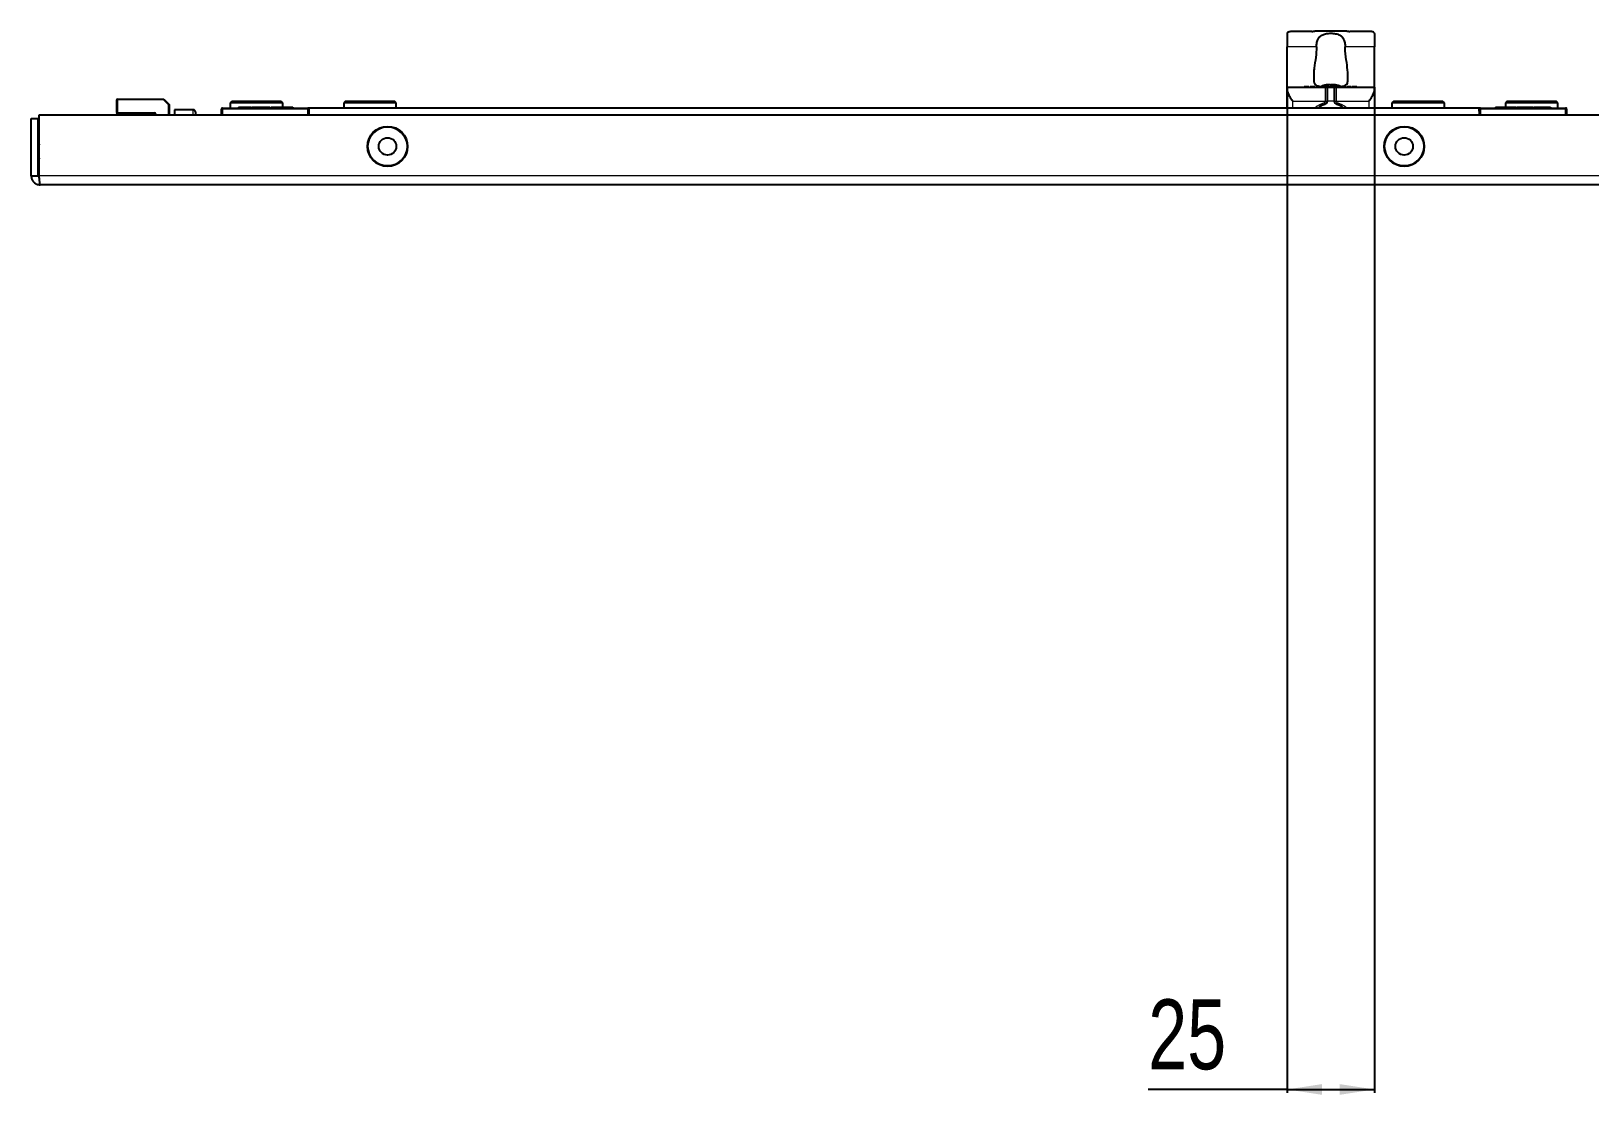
# Model space of a CAD drawing. Header units: millimetres. Extents: x -1134 to 2940, y -1538 to 1219.
# Drawn here: x 1573.3 to 2019.4, y -1538 to -1233.5 of the extents above; entities that cross this region are included whole.
import ezdxf

# ---------------------------------------------------------------- set-up
doc = ezdxf.new("R2010")
doc.units = ezdxf.units.MM
doc.layers.add('FORMAT', color=7, linetype='Continuous')
doc.styles.add('SLDTEXTSTYLE0', font='TXT', dxfattribs={"width": 0.75})
doc.dimstyles.new('SLDDIMSTYLE0', dxfattribs={"dimtxt": 20, "dimasz": 10, "dimexe": 0, "dimexo": 0.0625, "dimgap": 5, "dimtad": 2, "dimdec": 1, "dimrnd": 1e-09, "dimzin": 12, "dimdsep": 46, "dimtxsty": 'SLDTEXTSTYLE0', "dimsah": 1, "dimcen": 0.09, "dimadec": 0, "dimazin": 3, "dimtfac": 1, "dimtofl": 0, "dimtmove": 0, "dimatfit": 3, "dimfxl": 0, "dimfrac": 2, "dimtolj": 1, "dimtzin": 12, "dimarcsym": 0})

# ---------------------------------------------------------------- blocks, each defined once
blk = doc.blocks.new('_D_11')
at = {"layer": 'FORMAT'}
for p, q in [((1932.78, -1249.51), (1932.78, -1537.5)), ((1957.78, -1249.51), (1957.78, -1537.5)), ((1932.78, -1536.5), (1893.01, -1536.5)), ((1932.78, -1536.5), (1957.78, -1536.5))]:
    blk.add_line(p, q, dxfattribs=at)
for points in [[(1932.78, -1536.5), (1942.78, -1538.04), (1942.78, -1534.96)], [(1957.78, -1536.5), (1947.78, -1534.96), (1947.78, -1538.04)]]:
    blk.add_solid(points, dxfattribs=at)
at = {"layer": 'FORMAT', "insert": (1893.01, -1510.72), "char_height": 20, "attachment_point": 1, "style": 'SLDTEXTSTYLE0'}
blk.add_mtext('25', dxfattribs=at)

msp = doc.modelspace()

# ---------------------------------------------------------------- linework, layer by layer
at = {"color": 7, "linetype": 'Continuous', "lineweight": 25}
for p, q in [((1932.78, -1234.17), (1932.78, -1238)), ((1939.8, -1233.61), (1934.28, -1233.61)), ((1940.69, -1233.56), (1940.16, -1233.56)), ((1949.88, -1233.5), (1940.69, -1233.5)), ((1950.39, -1233.56), (1949.88, -1233.55)), ((1956.28, -1233.61), (1950.76, -1233.61)), ((1957.78, -1234.17), (1957.78, -1238)), ((1932.78, -1249.5), (1932.78, -1238)), ((1957.78, -1249.5), (1957.78, -1238)), ((1940.43, -1245.29), (1940.43, -1247.87)), ((1943.77, -1248.99), (1943.77, -1248.94)), ((1944.33, -1248.9), (1944.33, -1248.87)), ((1945.78, -1249.17), (1945.8, -1248.87)), ((1946, -1249.17), (1946.03, -1248.94)), ((1950.13, -1247.87), (1950.13, -1245.29)), ((1597.78, -1256.8), (1597.78, -1253.2)), ((1597.98, -1253), (1611.28, -1253)), ((1611.28, -1253), (1611.2, -1253.2)), ((1611.28, -1253), (1612.78, -1254.5)), ((1630.78, -1253.5), (1630.28, -1254)), ((1630.78, -1253.5), (1644.78, -1253.5)), ((1645.28, -1254), (1644.78, -1253.5)), ((1663.28, -1253.5), (1662.78, -1254)), ((1663.28, -1253.5), (1677.28, -1253.5)), ((1677.78, -1254), (1677.28, -1253.5)), ((1932.78, -1250.38), (1932.78, -1249.5)), ((1932.78, -1249.5), (1946.28, -1249.5)), ((1932.78, -1255.5), (1932.78, -1250.38)), ((1937.66, -1249.4), (1937.66, -1249.5)), ((1937.8, -1249.4), (1937.8, -1249.5)), ((1937.92, -1249.4), (1937.92, -1249.5)), ((1938.73, -1249.4), (1937.92, -1249.4)), ((1938.73, -1249.4), (1938.73, -1249.5)), ((1938.88, -1249.4), (1938.88, -1249.5)), ((1939, -1249.4), (1939, -1249.5)), ((1939.33, -1249.4), (1939.33, -1249.5)), ((1939.52, -1249.4), (1939.52, -1249.5)), ((1940.05, -1249.4), (1940.05, -1249.5)), ((1940.53, -1249.4), (1940.53, -1249.5)), ((1940.7, -1249.4), (1940.7, -1249.5)), ((1941.16, -1249.4), (1941.16, -1249.5)), ((1941.3, -1249.4), (1941.3, -1249.5)), ((1941.42, -1249.4), (1941.42, -1249.5)), ((1941.73, -1249.4), (1941.73, -1249.5)), ((1943.01, -1249.4), (1941.89, -1249.4)), ((1943.01, -1249.4), (1943.01, -1249.5)), ((1943.15, -1249.4), (1943.15, -1249.5)), ((1943.34, -1249.4), (1943.34, -1249.5)), ((1943.35, -1249.4), (1943.35, -1249.5)), ((1943.94, -1249.4), (1943.35, -1249.4)), ((1943.94, -1249.4), (1943.94, -1249.5)), ((1944.84, -1249.4), (1944.26, -1249.4)), ((1944.28, -1249.5), (1946.28, -1249.5)), ((1944.28, -1253.5), (1944.28, -1249.5)), ((1944.28, -1253.5), (1944.28, -1253.53)), ((1944.84, -1249.4), (1944.84, -1249.5)), ((1944.85, -1249.4), (1944.85, -1249.5)), ((1944.85, -1249.4), (1945.03, -1249.4)), ((1945.03, -1249.4), (1945.03, -1249.5)), ((1945.03, -1249.4), (1945.03, -1249.4)), ((1945.05, -1249.4), (1945.05, -1249.5)), ((1945.2, -1249.4), (1945.2, -1249.5)), ((1946, -1249.4), (1945.2, -1249.4)), ((1946, -1249.4), (1946, -1249.5)), ((1946.14, -1249.4), (1946.14, -1249.5)), ((1946.26, -1249.4), (1946.26, -1249.5)), ((1946.26, -1249.44), (1946.6, -1249.43)), ((1946.28, -1249.5), (1946.28, -1253.5)), ((1946.28, -1253.53), (1946.28, -1253.5)), ((1946.69, -1249.4), (1946.69, -1249.5)), ((1946.78, -1249.5), (1957.78, -1249.5)), ((1946.81, -1249.4), (1946.81, -1249.5)), ((1947.18, -1249.4), (1947.18, -1249.5)), ((1947.44, -1249.4), (1947.44, -1249.5)), ((1947.56, -1249.4), (1947.56, -1249.5)), ((1947.7, -1249.4), (1947.7, -1249.5)), ((1947.82, -1249.4), (1947.82, -1249.5)), ((1948.25, -1249.4), (1948.25, -1249.5)), ((1948.28, -1249.4), (1948.25, -1249.4)), ((1948.29, -1249.4), (1948.29, -1249.5)), ((1948.32, -1249.4), (1948.32, -1249.5)), ((1948.49, -1249.4), (1948.49, -1249.5)), ((1948.83, -1249.4), (1948.83, -1249.5)), ((1949.32, -1249.4), (1949.32, -1249.5)), ((1949.52, -1249.4), (1949.52, -1249.5)), ((1949.86, -1249.4), (1949.86, -1249.5)), ((1950.02, -1249.4), (1950.02, -1249.5)), ((1951.08, -1249.4), (1950.02, -1249.4)), ((1951.08, -1249.4), (1951.08, -1249.5)), ((1951.39, -1249.4), (1951.39, -1249.5)), ((1951.56, -1249.4), (1951.56, -1249.5)), ((1951.93, -1249.4), (1951.93, -1249.5)), ((1952.69, -1249.4), (1951.93, -1249.4)), ((1952.69, -1249.4), (1952.69, -1249.5)), ((1957.78, -1250.38), (1957.78, -1249.5)), ((1957.78, -1250.38), (1957.78, -1255.5)), ((1963.28, -1253.5), (1962.78, -1254)), ((1963.28, -1253.5), (1977.28, -1253.5)), ((1977.78, -1254), (1977.28, -1253.5)), ((1995.78, -1253.5), (1995.28, -1254)), ((1995.78, -1253.5), (2009.78, -1253.5)), ((2010.28, -1254), (2009.78, -1253.5)), ((1575.58, -1257.5), (2065.98, -1257.5)), ((1575.58, -1274.9), (1575.58, -1257.5)), ((1597.78, -1256.8), (1597.78, -1257.2)), ((1597.78, -1257.5), (1597.78, -1257.2)), ((1608.58, -1257), (1597.98, -1257)), ((1608.78, -1257.5), (1608.78, -1257.2)), ((1612.78, -1254.5), (1612.58, -1254.58)), ((1612.78, -1254.5), (1612.78, -1257.5)), ((1619.68, -1256), (1614.28, -1256)), ((1614.28, -1256), (1614.28, -1257.5)), ((1620.28, -1256.6), (1620.28, -1257.5)), ((1627.78, -1257.5), (1627.78, -1255.8)), ((1628.08, -1255.5), (1652.48, -1255.5)), ((1630.28, -1254), (1630.28, -1255.5)), ((1645.28, -1254), (1630.28, -1254)), ((1632.64, -1255.3), (1632.64, -1255.5)), ((1636.45, -1255.3), (1636.45, -1255.5)), ((1636.45, -1255.3), (1637.24, -1255.3)), ((1637.24, -1255.3), (1637.24, -1255.5)), ((1637.24, -1255.3), (1639.12, -1255.3)), ((1638.58, -1255.3), (1638.58, -1255.28)), ((1639.12, -1255.3), (1639.12, -1255.5)), ((1639.12, -1255.3), (1640.17, -1255.3)), ((1640.17, -1255.3), (1640.17, -1255.5)), ((1640.17, -1255.3), (1641.57, -1255.3)), ((1641.74, -1255.28), (1641.74, -1255.5)), ((1641.83, -1255.3), (1641.83, -1255.5)), ((1641.83, -1255.3), (1643.18, -1255.3)), ((1643.18, -1255.3), (1643.18, -1255.5)), ((1643.18, -1255.3), (1645.17, -1255.3)), ((1645.17, -1255.3), (1645.17, -1255.5)), ((1645.17, -1255.3), (1648.13, -1255.3)), ((1645.28, -1255.3), (1645.28, -1254)), ((1648.13, -1255.3), (1648.13, -1255.5)), ((1987.78, -1255.5), (1652.78, -1255.5)), ((1652.78, -1255.5), (1652.78, -1255.8)), ((1652.78, -1255.8), (1652.78, -1256.45)), ((1652.78, -1256.45), (1652.78, -1257.5)), ((1662.78, -1254), (1662.78, -1255.5)), ((1677.78, -1254), (1662.78, -1254)), ((1677.78, -1255.5), (1677.78, -1254)), ((1962.78, -1254), (1962.78, -1255.5)), ((1977.78, -1254), (1962.78, -1254)), ((1977.78, -1255.5), (1977.78, -1254)), ((1987.78, -1255.5), (1987.78, -1255.8)), ((1987.78, -1256.45), (1987.78, -1255.8)), ((1987.78, -1256.45), (1987.78, -1257.5)), ((1988.08, -1255.5), (2012.48, -1255.5)), ((1992.43, -1255.3), (1992.43, -1255.5)), ((1992.43, -1255.3), (1992.78, -1255.3)), ((1992.78, -1255.3), (1992.78, -1255.5)), ((1992.78, -1255.3), (1993.03, -1255.3)), ((1993.03, -1255.3), (1993.03, -1255.5)), ((1993.03, -1255.3), (1993.14, -1255.3)), ((1993.14, -1255.3), (1993.14, -1255.5)), ((1994.17, -1255.3), (1994.17, -1255.5)), ((1994.17, -1255.3), (1994.84, -1255.3)), ((1994.84, -1255.3), (1994.84, -1255.5)), ((1994.84, -1255.3), (1995.18, -1255.3)), ((1995.18, -1255.3), (1995.18, -1255.5)), ((1995.28, -1254), (1995.28, -1255.3)), ((2010.28, -1254), (1995.28, -1254)), ((1998.49, -1255.5), (1998.49, -1255.28)), ((1998.63, -1255.3), (1999.41, -1255.3)), ((1999.41, -1255.3), (2000.2, -1255.3)), ((1999.41, -1255.3), (1999.41, -1255.5)), ((2000.2, -1255.3), (2000.2, -1255.5)), ((2000.2, -1255.3), (2000.69, -1255.3)), ((2000.69, -1255.3), (2000.69, -1255.5)), ((2000.69, -1255.3), (2002.08, -1255.3)), ((2001.72, -1255.28), (2001.72, -1255.3)), ((2002.08, -1255.3), (2002.08, -1255.5)), ((2002.08, -1255.3), (2003.13, -1255.3)), ((2003.13, -1255.3), (2003.13, -1255.5)), ((2004.17, -1255.3), (2004.17, -1255.5)), ((2004.17, -1255.3), (2006.14, -1255.3)), ((2006.14, -1255.3), (2006.14, -1255.5)), ((2006.14, -1255.3), (2008.13, -1255.3)), ((2008.13, -1255.3), (2008.13, -1255.5)), ((2010.28, -1255.5), (2010.28, -1254)), ((2012.78, -1255.8), (2012.78, -1257.5)), ((1573.28, -1274.9), (1573.28, -1258.5)), ((1573.28, -1258.5), (1575.28, -1258.5)), ((1575.28, -1274.9), (1575.28, -1258.5)), ((1573.28, -1274.9), (1575.28, -1274.9)), ((2065.68, -1277.5), (1575.88, -1277.5))]:
    msp.add_line(p, q, dxfattribs=at)
at = {"color": 8, "linetype": 'Continuous', "lineweight": 18}
for p, q in [((1941.19, -1238), (1932.78, -1238)), ((1957.78, -1238), (1949.37, -1238)), ((1597.98, -1253.2), (1597.78, -1253.2)), ((1597.98, -1253), (1597.98, -1253.2)), ((1597.98, -1253.2), (1597.98, -1256.8)), ((1611.2, -1253.2), (1597.98, -1253.2)), ((1612.58, -1254.58), (1611.2, -1253.2)), ((1934.28, -1253.5), (1934.28, -1255.5)), ((1934.28, -1253.5), (1943.78, -1253.5)), ((1941.89, -1249.4), (1941.89, -1249.5)), ((1943.78, -1253.5), (1943.78, -1249.5)), ((1943.78, -1253.53), (1943.78, -1253.5)), ((1943.78, -1253.5), (1944.28, -1253.5)), ((1943.78, -1253.53), (1944.28, -1253.53)), ((1946.28, -1253.5), (1944.28, -1253.5)), ((1946.28, -1253.5), (1946.78, -1253.5)), ((1946.28, -1253.53), (1946.78, -1253.53)), ((1946.78, -1249.5), (1946.78, -1253.5)), ((1946.78, -1253.5), (1946.78, -1253.53)), ((1946.78, -1253.5), (1956.28, -1253.5)), ((1956.28, -1255.5), (1956.28, -1253.5)), ((1597.98, -1256.8), (1597.78, -1256.8)), ((1597.98, -1257.2), (1597.78, -1257.2)), ((1597.98, -1256.8), (1608.58, -1256.8)), ((1597.98, -1256.8), (1597.98, -1257)), ((1597.98, -1257.2), (1597.98, -1257)), ((1608.58, -1257.2), (1597.98, -1257.2)), ((1597.98, -1257.2), (1597.98, -1257.5)), ((1608.58, -1256.8), (1608.58, -1257)), ((1608.58, -1257), (1608.58, -1257.2)), ((1608.58, -1257.2), (1608.78, -1257.2)), ((1608.58, -1257.5), (1608.58, -1257.2)), ((1608.98, -1257.2), (1608.78, -1257.2)), ((1608.98, -1257.2), (1608.98, -1257.5)), ((1612.58, -1257.5), (1612.58, -1254.58)), ((1619.68, -1257.5), (1619.68, -1256)), ((1628.08, -1255.8), (1627.78, -1255.8)), ((1628.08, -1255.5), (1628.08, -1255.8)), ((1628.08, -1255.8), (1628.08, -1257.5)), ((1652.48, -1255.8), (1628.08, -1255.8)), ((1633.87, -1255.3), (1633.87, -1255.5)), ((1652.48, -1255.5), (1652.48, -1255.8)), ((1652.48, -1257.5), (1652.48, -1255.8)), ((1652.78, -1255.8), (1652.48, -1255.8)), ((1943.42, -1254.01), (1943.55, -1254.49)), ((1947, -1254.49), (1947.14, -1254.01)), ((1988.08, -1255.8), (1987.78, -1255.8)), ((1988.08, -1255.8), (1988.08, -1255.5)), ((2012.48, -1255.8), (1988.08, -1255.8)), ((1988.08, -1255.8), (1988.08, -1257.5)), ((1996.91, -1255.3), (1996.91, -1255.5)), ((2012.48, -1255.5), (2012.48, -1255.8)), ((2012.78, -1255.8), (2012.48, -1255.8)), ((2012.48, -1257.5), (2012.48, -1255.8)), ((2065.98, -1274.9), (1575.58, -1274.9))]:
    msp.add_line(p, q, dxfattribs=at)
at = {"color": 7, "linetype": 'Continuous', "lineweight": 25, "flags": 128}
for points in [[(1575.58, -1263.48), (1575.42, -1263.75), (1575.28, -1264)], [(1575.58, -1265.9), (1575.45, -1266.39), (1575.28, -1268)], [(1575.28, -1268), (1575.45, -1269.61), (1575.58, -1270.1)], [(1575.28, -1272), (1575.42, -1272.25), (1575.58, -1272.52)]]:
    msp.add_lwpolyline(points, dxfattribs=at)
at = {"color": 8, "linetype": 'Continuous', "lineweight": 18, "flags": 128}
for points in [[(1575.28, -1264.69), (1575.29, -1264.67), (1575.58, -1264.08)], [(1575.58, -1271.93), (1575.29, -1271.34), (1575.28, -1271.32)]]:
    msp.add_lwpolyline(points, dxfattribs=at)
at = {"color": 7, "linetype": 'Continuous', "lineweight": 25}
for centre, radius in [((1675.28, -1266.5), 5.75), ((1966.28, -1266.5), 5.75), ((1675.28, -1266.5), 2.5), ((1966.28, -1266.5), 2.5)]:
    msp.add_circle(centre, radius, dxfattribs=at)
at = {"color": 8, "linetype": 'Continuous', "lineweight": 18}
for centre in [(1675.28, -1266.5), (1966.28, -1266.5)]:
    msp.add_circle(centre, 5.5, dxfattribs=at)
at = {"color": 7, "linetype": 'Continuous', "lineweight": 25}
for centre, radius, start, end in [((1945.28, -1256.8), 8, 100.361, 108.448), ((1945.27, -1256.76), 7.96, 100.8908, 108.0476), ((1942.97, -1249.8), 0.629, 75.5606, 104.4394), ((1945.35, -1255.22), 6.42, 102.4344, 110.2986), ((1944.52, -1252.65), 3.79, 92.8918, 101.4174), ((1945.03, -1256.41), 7.54, 92.0538, 98.0829), ((1944.25, -1249.4), 0.529, 72.0453, 81.6206), ((1944.55, -1253.22), 4.35, 79.331, 87.2142), ((1946.01, -1253.22), 4.35, 92.7858, 100.669), ((1942.03, -1249.93), 3.47, 12.2342, 16.4656), ((1945.95, -1256.44), 7.26, 85.7578, 94.2422), ((1945.53, -1256.43), 7.56, 85.3402, 87.9436), ((1946.32, -1249.47), 0.598, 99.0104, 119.4761), ((1945.16, -1251.12), 2.34, 55.3963, 68.2782), ((1946.04, -1252.65), 3.79, 78.5826, 87.1082), ((1945.28, -1256.8), 8, 70.1778, 79.639), ((1597.98, -1253.2), 0.2, 90, 180), ((1943.28, -1253.53), 1, 286.0134, 0), ((1947.28, -1253.53), 1, 180, 253.9866), ((1597.98, -1256.8), 0.2, 180, 270), ((1608.58, -1257.2), 0.2, 0, 90), ((1619.68, -1256.6), 0.6, 360, 90), ((1628.08, -1255.8), 0.3, 90, 180), ((1652.48, -1255.8), 0.3, 0, 90), ((1945.28, -1260.5), 6.25, 106.0134, 126.8699), ((1945.28, -1260.5), 6.25, 53.1301, 73.9866), ((1988.08, -1255.8), 0.3, 90, 180), ((2012.48, -1255.8), 0.3, 0, 90)]:
    msp.add_arc(centre, radius, start, end, dxfattribs=at)
at = {"color": 8, "linetype": 'Continuous', "lineweight": 18}
for centre, radius, start, end in [((1943.28, -1253.53), 0.5, 286.0134, 0), ((1947.28, -1253.53), 0.5, 180, 253.9866), ((1608.58, -1257.2), 0.4, 0, 90), ((1945.28, -1260.5), 6.75, 106.0134, 132.2054), ((1945.28, -1260.5), 6.75, 47.7946, 73.9866)]:
    msp.add_arc(centre, radius, start, end, dxfattribs=at)
at = {"color": 7, "linetype": 'Continuous', "lineweight": 25}
for points, knots in [([(1934.28, -1233.61), (1934.11, -1233.61), (1933.78, -1233.62), (1933.33, -1233.68), (1932.99, -1233.8), (1932.81, -1233.97), (1932.79, -1234.11), (1932.78, -1234.17)], [0, 0, 0, 0, 0.2129, 0.425707, 0.640613, 0.853382, 1, 1, 1, 1]), ([(1939.8, -1233.61), (1939.9, -1233.59), (1940.03, -1233.58), (1940.14, -1233.56), (1940.16, -1233.56)], [0, 0, 0, 0, 0.789403, 1, 1, 1, 1]), ([(1941.19, -1238), (1941.21, -1237.59), (1941.25, -1236.76), (1941.61, -1235.66), (1942.26, -1234.86), (1943.19, -1234.37), (1944.34, -1234.12), (1945.66, -1234.08), (1947.01, -1234.25), (1948.14, -1234.72), (1948.87, -1235.52), (1949.25, -1236.55), (1949.36, -1237.41), (1949.37, -1237.9), (1949.37, -1238)], [0, 0, 0, 0, 0.0885051, 0.1771377, 0.2628581, 0.3446937, 0.4304853, 0.5251934, 0.6256454, 0.7239113, 0.8124944, 0.894483, 0.9789968, 1, 1, 1, 1]), ([(1950.39, -1233.56), (1950.41, -1233.56), (1950.52, -1233.58), (1950.65, -1233.59), (1950.76, -1233.61)], [0, 0, 0, 0, 0.161974, 1, 1, 1, 1]), ([(1957.78, -1234.17), (1957.76, -1234.09), (1957.73, -1233.93), (1957.5, -1233.76), (1957.14, -1233.66), (1956.71, -1233.61), (1956.41, -1233.61), (1956.28, -1233.61)], [0, 0, 0, 0, 0.205683, 0.411346, 0.618649, 0.832339, 1, 1, 1, 1]), ([(1941.19, -1238), (1941.13, -1239), (1941.02, -1241.14), (1940.51, -1243.58), (1940.45, -1244.89), (1940.43, -1245.29)], [0, 0, 0, 0, 0.378823, 0.812228, 1, 1, 1, 1]), ([(1950.13, -1245.29), (1950.04, -1244.38), (1949.87, -1242.52), (1949.41, -1239.92), (1949.38, -1238.39), (1949.37, -1238)], [0, 0, 0, 0, 0.417668, 0.852903, 1, 1, 1, 1]), ([(1940.43, -1247.87), (1940.47, -1248.15), (1940.56, -1248.69), (1941.34, -1249.14), (1942.34, -1249.35), (1943.11, -1249.39), (1943.39, -1249.4)], [0, 0, 0, 0, 0.2891573, 0.5794111, 0.8475326, 1, 1, 1, 1]), ([(1947.18, -1249.41), (1947.66, -1249.38), (1948.6, -1249.3), (1949.57, -1248.99), (1950.06, -1248.5), (1950.11, -1248.06), (1950.13, -1247.87)], [0, 0, 0, 0, 0.271204, 0.540316, 0.804082, 1, 1, 1, 1]), ([(1932.78, -1250.38), (1932.8, -1250.55), (1932.86, -1250.97), (1933.33, -1251.92), (1933.86, -1252.81), (1934.21, -1253.38), (1934.28, -1253.5), (1934.28, -1253.5)], [0, 0, 0, 0, 0.19414, 0.485275, 0.898779, 0.996769, 1, 1, 1, 1]), ([(1937.8, -1249.4), (1937.78, -1249.4), (1937.74, -1249.4), (1937.68, -1249.4), (1937.66, -1249.4), (1937.66, -1249.4), (1937.66, -1249.4)], [0, 0, 0, 0, 0.280836, 0.55925, 0.779182, 1, 1, 1, 1]), ([(1937.92, -1249.4), (1937.92, -1249.4), (1937.92, -1249.4), (1937.89, -1249.4), (1937.85, -1249.4), (1937.82, -1249.4), (1937.8, -1249.4)], [0, 0, 0, 0, 0.280888, 0.559482, 0.77927, 1, 1, 1, 1]), ([(1938.88, -1249.4), (1938.86, -1249.4), (1938.83, -1249.4), (1938.77, -1249.4), (1938.74, -1249.4), (1938.73, -1249.4)], [0, 0, 0, 0, 0.280638, 0.560877, 1, 1, 1, 1]), ([(1939, -1249.4), (1939, -1249.4), (1939, -1249.4), (1938.97, -1249.4), (1938.92, -1249.4), (1938.9, -1249.4), (1938.88, -1249.4)], [0, 0, 0, 0, 0.280941, 0.559114, 0.779089, 1, 1, 1, 1]), ([(1939.52, -1249.4), (1939.46, -1249.4), (1939.35, -1249.4), (1939.34, -1249.4), (1939.33, -1249.4)], [0, 0, 0, 0, 0.559312, 1, 1, 1, 1]), ([(1940.05, -1249.4), (1939.99, -1249.4), (1939.87, -1249.4), (1939.68, -1249.4), (1939.58, -1249.4), (1939.52, -1249.4)], [0, 0, 0, 0, 0.280496, 0.560765, 1, 1, 1, 1]), ([(1940.53, -1249.4), (1940.46, -1249.4), (1940.34, -1249.4), (1940.14, -1249.4), (1940.05, -1249.4)], [0, 0, 0, 0, 0.560137, 1, 1, 1, 1]), ([(1940.7, -1249.4), (1940.69, -1249.4), (1940.68, -1249.4), (1940.58, -1249.4), (1940.53, -1249.4)], [0, 0, 0, 0, 0.559914, 1, 1, 1, 1]), ([(1941.3, -1249.4), (1941.28, -1249.4), (1941.24, -1249.4), (1941.18, -1249.4), (1941.16, -1249.4), (1941.16, -1249.4), (1941.16, -1249.4)], [0, 0, 0, 0, 0.280765, 0.559178, 0.779175, 1, 1, 1, 1]), ([(1941.42, -1249.4), (1941.42, -1249.4), (1941.42, -1249.4), (1941.39, -1249.4), (1941.34, -1249.4), (1941.31, -1249.4), (1941.3, -1249.4)], [0, 0, 0, 0, 0.280828, 0.5594169, 0.7793931, 1, 1, 1, 1]), ([(1941.89, -1249.4), (1941.87, -1249.4), (1941.83, -1249.4), (1941.77, -1249.4), (1941.74, -1249.4), (1941.73, -1249.4), (1941.73, -1249.4)], [0, 0, 0, 0, 0.280951, 0.559967, 0.779431, 1, 1, 1, 1]), ([(1943.15, -1249.4), (1943.14, -1249.4), (1943.14, -1249.4), (1943.11, -1249.4), (1943.06, -1249.4), (1943.03, -1249.4), (1943.01, -1249.4)], [0, 0, 0, 0, 0.280713, 0.558701, 0.779045, 1, 1, 1, 1]), ([(1943.35, -1249.4), (1943.35, -1249.4), (1943.34, -1249.4), (1943.34, -1249.4), (1943.34, -1249.4)], [0, 0, 0, 0, 0.560081, 1, 1, 1, 1]), ([(1943.78, -1249.5), (1943.78, -1249.5), (1943.78, -1249.5), (1943.79, -1249.5), (1943.8, -1249.5), (1943.84, -1249.5), (1943.96, -1249.5), (1944.18, -1249.5), (1944.24, -1249.5), (1944.28, -1249.5)], [0, 0, 0, 0, 0.00167, 0.003889, 0.009531, 0.034361, 0.132751, 0.526214, 1, 1, 1, 1]), ([(1944.12, -1249.4), (1944.1, -1249.4), (1944.05, -1249.4), (1943.98, -1249.4), (1943.96, -1249.4), (1943.94, -1249.4)], [0, 0, 0, 0, 0.281226, 0.561522, 1, 1, 1, 1]), ([(1944.85, -1249.4), (1944.85, -1249.4), (1944.85, -1249.4), (1944.84, -1249.4), (1944.84, -1249.4)], [0, 0, 0, 0, 0.559504, 1, 1, 1, 1]), ([(1945.2, -1249.4), (1945.18, -1249.4), (1945.14, -1249.4), (1945.08, -1249.4), (1945.05, -1249.4), (1945.05, -1249.4), (1945.05, -1249.4)], [0, 0, 0, 0, 0.280855, 0.559718, 0.779518, 1, 1, 1, 1]), ([(1946.14, -1249.4), (1946.12, -1249.4), (1946.08, -1249.4), (1946.02, -1249.4), (1946, -1249.4), (1946, -1249.4), (1946, -1249.4)], [0, 0, 0, 0, 0.2808126, 0.5590988, 0.7791702, 1, 1, 1, 1]), ([(1946.26, -1249.4), (1946.26, -1249.4), (1946.26, -1249.4), (1946.23, -1249.4), (1946.19, -1249.4), (1946.16, -1249.4), (1946.14, -1249.4)], [0, 0, 0, 0, 0.2809124, 0.5594047, 0.7791083, 1, 1, 1, 1]), ([(1946.28, -1249.5), (1946.32, -1249.5), (1946.4, -1249.5), (1946.65, -1249.5), (1946.78, -1249.5), (1946.78, -1249.5)], [0, 0, 0, 0, 0.475461, 0.994056, 1, 1, 1, 1]), ([(1946.69, -1249.4), (1946.67, -1249.4), (1946.63, -1249.4), (1946.58, -1249.4), (1946.55, -1249.4), (1946.55, -1249.4), (1946.55, -1249.4)], [0, 0, 0, 0, 0.2808885, 0.5590229, 0.7791551, 1, 1, 1, 1]), ([(1946.81, -1249.4), (1946.81, -1249.4), (1946.81, -1249.4), (1946.78, -1249.4), (1946.74, -1249.4), (1946.71, -1249.4), (1946.69, -1249.4)], [0, 0, 0, 0, 0.2809002, 0.5594983, 0.7791483, 1, 1, 1, 1]), ([(1947.18, -1249.4), (1947.13, -1249.4), (1947.02, -1249.4), (1946.88, -1249.4), (1946.82, -1249.4), (1946.82, -1249.4), (1946.81, -1249.4)], [0, 0, 0, 0, 0.280935, 0.559487, 0.779245, 1, 1, 1, 1]), ([(1947.44, -1249.4), (1947.39, -1249.4), (1947.31, -1249.4), (1947.22, -1249.4), (1947.18, -1249.4)], [0, 0, 0, 0, 0.559441, 1, 1, 1, 1]), ([(1947.56, -1249.4), (1947.55, -1249.4), (1947.54, -1249.4), (1947.47, -1249.4), (1947.44, -1249.4)], [0, 0, 0, 0, 0.560313, 1, 1, 1, 1]), ([(1947.7, -1249.4), (1947.68, -1249.4), (1947.64, -1249.4), (1947.58, -1249.4), (1947.56, -1249.4), (1947.56, -1249.4), (1947.56, -1249.4)], [0, 0, 0, 0, 0.28091, 0.559174, 0.779166, 1, 1, 1, 1]), ([(1947.82, -1249.4), (1947.82, -1249.4), (1947.82, -1249.4), (1947.79, -1249.4), (1947.75, -1249.4), (1947.72, -1249.4), (1947.7, -1249.4)], [0, 0, 0, 0, 0.280849, 0.55949, 0.779158, 1, 1, 1, 1]), ([(1948.32, -1249.4), (1948.31, -1249.4), (1948.29, -1249.4), (1948.29, -1249.4), (1948.29, -1249.4)], [0, 0, 0, 0, 0.560691, 1, 1, 1, 1]), ([(1948.49, -1249.4), (1948.45, -1249.4), (1948.38, -1249.4), (1948.34, -1249.4), (1948.32, -1249.4)], [0, 0, 0, 0, 0.559542, 1, 1, 1, 1]), ([(1948.83, -1249.4), (1948.77, -1249.4), (1948.64, -1249.4), (1948.53, -1249.4), (1948.49, -1249.4)], [0, 0, 0, 0, 0.560514, 1, 1, 1, 1]), ([(1949.32, -1249.4), (1949.25, -1249.4), (1949.11, -1249.4), (1948.92, -1249.4), (1948.83, -1249.4)], [0, 0, 0, 0, 0.559217, 1, 1, 1, 1]), ([(1949.52, -1249.4), (1949.52, -1249.4), (1949.5, -1249.4), (1949.38, -1249.4), (1949.32, -1249.4)], [0, 0, 0, 0, 0.5603404, 1, 1, 1, 1]), ([(1950.02, -1249.4), (1950, -1249.4), (1949.95, -1249.4), (1949.9, -1249.4), (1949.87, -1249.4), (1949.87, -1249.4), (1949.86, -1249.4)], [0, 0, 0, 0, 0.2808719, 0.5597012, 0.7793822, 1, 1, 1, 1]), ([(1951.56, -1249.4), (1951.5, -1249.4), (1951.41, -1249.4), (1951.4, -1249.4), (1951.39, -1249.4)], [0, 0, 0, 0, 0.5589475, 1, 1, 1, 1]), ([(1951.93, -1249.4), (1951.85, -1249.4), (1951.71, -1249.4), (1951.6, -1249.4), (1951.56, -1249.4)], [0, 0, 0, 0, 0.5597473, 1, 1, 1, 1]), ([(1956.28, -1253.5), (1956.28, -1253.5), (1956.35, -1253.38), (1956.7, -1252.81), (1957.23, -1251.92), (1957.7, -1250.97), (1957.76, -1250.55), (1957.78, -1250.38)], [0, 0, 0, 0, 0.003231, 0.101221, 0.514725, 0.80586, 1, 1, 1, 1]), ([(1632.64, -1255.3), (1632.82, -1255.3), (1633.16, -1255.3), (1633.65, -1255.3), (1633.87, -1255.3)], [0, 0, 0, 0, 0.5368, 1, 1, 1, 1]), ([(1633.87, -1255.3), (1634.25, -1255.3), (1634.94, -1255.3), (1635.8, -1255.3), (1636.25, -1255.3), (1636.27, -1255.3)], [0, 0, 0, 0, 0.522437, 0.975649, 1, 1, 1, 1]), ([(1993.14, -1255.3), (1993.28, -1255.3), (1993.55, -1255.3), (1993.97, -1255.3), (1994.17, -1255.3)], [0, 0, 0, 0, 0.547643, 1, 1, 1, 1]), ([(1995.18, -1255.3), (1995.51, -1255.3), (1996.14, -1255.3), (1996.67, -1255.3), (1996.91, -1255.3)], [0, 0, 0, 0, 0.5368, 1, 1, 1, 1]), ([(1996.91, -1255.3), (1997.23, -1255.3), (1997.84, -1255.3), (1998.41, -1255.3), (1998.44, -1255.3), (1998.45, -1255.3)], [0, 0, 0, 0, 0.415678, 0.776277, 1, 1, 1, 1]), ([(2003.3, -1255.3), (2003.34, -1255.3), (2003.63, -1255.3), (2003.92, -1255.3), (2004.17, -1255.3)], [0, 0, 0, 0, 0.139508, 1, 1, 1, 1]), ([(1575.28, -1274.9), (1575.31, -1275.07), (1575.35, -1275.31), (1575.56, -1275.37), (1575.62, -1275.39)], [0, 0, 0, 0, 0.724564, 1, 1, 1, 1])]:
    msp.add_open_spline(points, degree=3, knots=knots, dxfattribs=at)
for points in [[(1573.28, -1274.9), (1573.32, -1275.24), (1573.4, -1275.92), (1574, -1276.78), (1574.86, -1277.38), (1575.54, -1277.46), (1575.88, -1277.5)], [(1575.88, -1277.5), (1575.85, -1277.46), (1575.8, -1277.38), (1575.73, -1276.78), (1575.65, -1275.92), (1575.6, -1275.24), (1575.58, -1274.9)]]:
    msp.add_open_spline(points, degree=3, dxfattribs=at)

# ---------------------------------------------------------------- dimensions: what is measured, and where the dimension line sits
at = {"layer": 'FORMAT'}
dim = msp.add_linear_dim(base=(1957.78, -1536.5), p1=(1932.78, -1249.5), p2=(1957.78, -1249.5), angle=0, dimstyle='SLDDIMSTYLE0', dxfattribs=at)
dim.commit()
dim.dimension.update_dxf_attribs({"geometry": '_D_11', "text_midpoint": (1907.79, -1536.5), "dimtype": 160})

doc.saveas('drawing.dxf')
